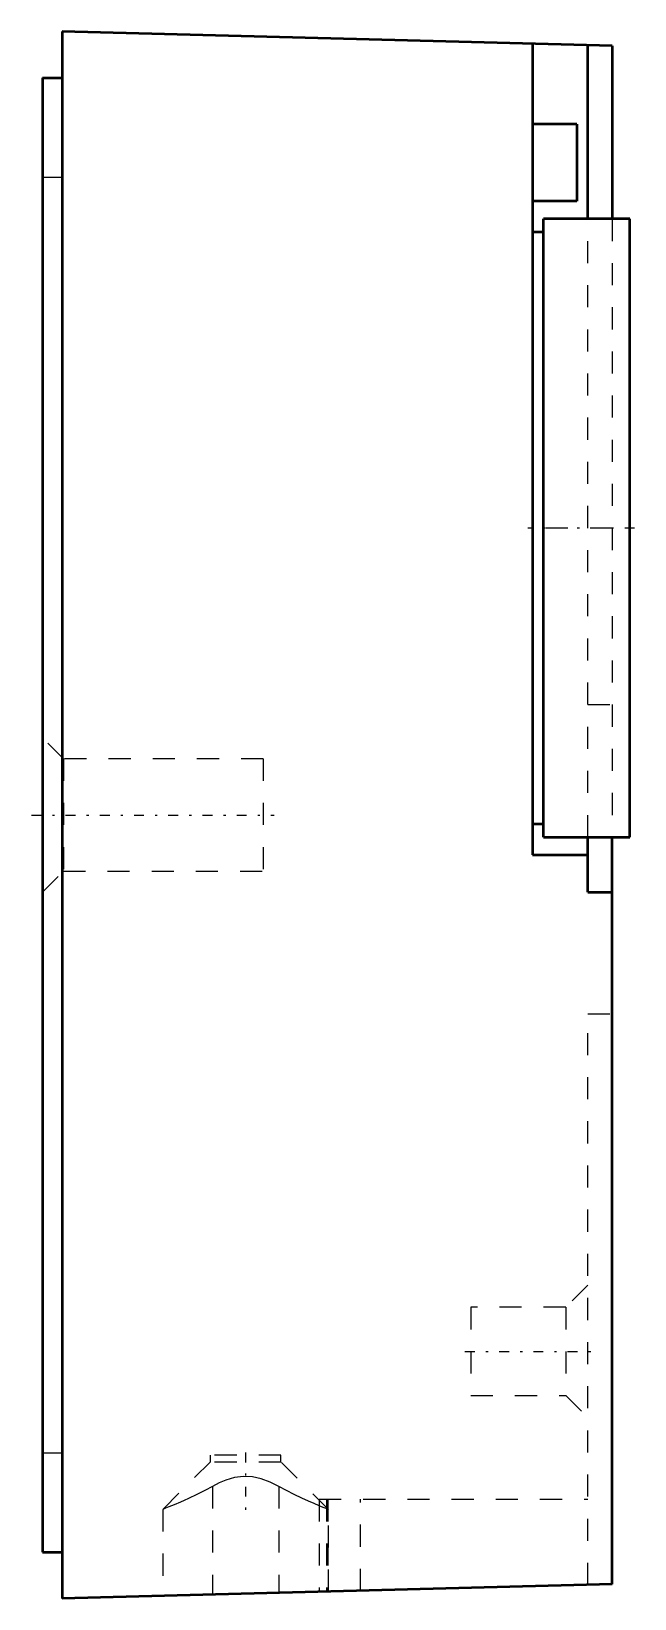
# Model space of a CAD drawing. Header units: millimetres. Extents: x -1.4 to 25.9, y 0 to 71.
import ezdxf

# ---------------------------------------------------------------- set-up
doc = ezdxf.new("R2010")
doc.units = ezdxf.units.MM
doc.linetypes.add('Center', pattern=[1.5, 0.45, -0.5, 0.05, -0.5])
doc.linetypes.add('Dashed', pattern=[2, 1, -1])
for name, color, linetype, lineweight in [('AM_0', 7, 'Continuous', 50), ('AM_4', 3, 'Continuous', 25), ('AM_7', 7, 'Center', 25), ('AM_9', 6, 'Dashed', 25)]:
    doc.layers.add(name, color=color, linetype=linetype, lineweight=lineweight)

msp = doc.modelspace()

# ---------------------------------------------------------------- linework, layer by layer
at = {"layer": 'AM_0'}
for p, q in [((0, 71), (0, 0)), ((24.9, 70.348), (0, 71)), ((21.3, 70.442), (21.3, 33.7)), ((23.8, 62.5), (23.8, 70.377)), ((24.9, 70.348), (24.9, 62.5)), ((-0.9, 68.9), (0, 68.9)), ((-0.9, 68.9), (-0.9, 2.1)), ((23.3, 66.8), (21.3, 66.8)), ((23.3, 66.8), (23.3, 63.3)), ((23.3, 63.3), (21.3, 63.3)), ((21.8, 34.5), (21.8, 62.5)), ((25.7, 62.5), (21.8, 62.5)), ((25.7, 34.5), (25.7, 62.5)), ((21.8, 61.9), (21.3, 61.9)), ((21.3, 35.1), (21.8, 35.1)), ((21.8, 34.5), (25.7, 34.5)), ((23.8, 32), (23.8, 34.5)), ((24.9, 0.652), (24.9, 34.5)), ((21.3, 33.7), (23.8, 33.7)), ((23.8, 32), (24.9, 32)), ((-0.9, 2.1), (0, 2.1)), ((24.9, 0.652), (0, 0))]:
    msp.add_line(p, q, dxfattribs=at)
at = {"layer": 'AM_4'}
for p, q in [((-0.9, 64.4), (0, 64.4)), ((-0.9, 6.6), (0, 6.6))]:
    msp.add_line(p, q, dxfattribs=at)
at = {"layer": 'AM_7'}
for p, q in [((25.92, 48.5), (21.08, 48.5)), ((-1.4, 35.5), (9.6, 35.5)), ((18.235, 11.2), (24.065, 11.2)), ((8.3, 6.623), (8.3, 3.917))]:
    msp.add_line(p, q, dxfattribs=at)
at = {"layer": 'AM_9'}
for p, q in [((23.8, 34.5), (23.8, 62.5)), ((24.9, 62.5), (24.9, 34.5)), ((24.9, 48.5), (21.3, 48.5)), ((23.8, 40.5), (24.9, 40.5)), ((0.05, 38.05), (-0.9, 39)), ((9.1, 38.05), (0.05, 38.05)), ((0.05, 38.05), (0.05, 32.95)), ((9.1, 38.05), (9.1, 32.95)), ((-0.9, 32), (0.05, 32.95)), ((0.05, 32.95), (9.1, 32.95)), ((23.8, 0.623), (23.8, 26.5)), ((23.8, 26.5), (24.9, 26.5)), ((23.8, 14.2), (22.8, 13.2)), ((22.8, 13.2), (18.5, 13.2)), ((18.5, 13.2), (18.5, 9.2)), ((22.8, 13.2), (22.8, 9.2)), ((18.5, 9.2), (22.8, 9.2)), ((22.8, 9.2), (23.8, 8.2)), ((6.7, 6.5), (6.7, 6.19)), ((9.9, 6.5), (6.7, 6.5)), ((9.9, 6.19), (9.9, 6.5)), ((6.7, 6.19), (4.55, 4.04)), ((9.9, 6.19), (6.7, 6.19)), ((12.05, 4.04), (9.9, 6.19)), ((6.8, 5.086), (6.8, 0.178)), ((9.8, 5.086), (9.8, 0.257)), ((11.633, 4.5), (11.633, 0.305)), ((11.633, 4.5), (23.8, 4.5)), ((11.966, 4.5), (11.966, 0.313)), ((12.03, 4.5), (12.03, 0.315)), ((13.5, 0.354), (13.5, 4.5)), ((4.55, 4.041), (4.55, 0.119)), ((12.05, 0.316), (12.05, 4.041))]:
    msp.add_line(p, q, dxfattribs=at)
for points in [[(6.8, 5.086), (6.451, 4.899), (6.097, 4.721), (5.713, 4.538), (5.525, 4.453), (5.347, 4.374), (5.068, 4.253), (4.942, 4.2), (4.832, 4.155), (4.679, 4.092), (4.582, 4.053), (4.55, 4.04), (4.55, 4.04)], [(9.8, 5.086), (9.413, 5.28), (9.003, 5.433), (8.612, 5.518), (8.201, 5.538), (7.804, 5.486), (7.41, 5.37), (7.101, 5.24), (6.8, 5.086)], [(12.05, 4.04), (12.024, 4.051), (11.945, 4.082), (11.812, 4.136), (11.634, 4.21), (11.41, 4.306), (11.144, 4.422), (10.843, 4.559), (10.506, 4.719), (10.148, 4.899), (9.8, 5.086)]]:
    msp.add_lwpolyline(points, dxfattribs=at)

doc.saveas('drawing.dxf')
